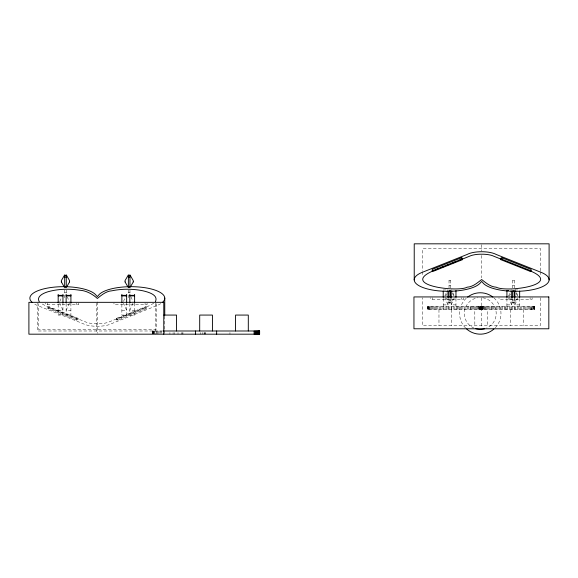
<?xml version="1.0" encoding="UTF-8"?>
<svg xmlns="http://www.w3.org/2000/svg" width="578" height="578" viewBox="0 0 578 578"><rect width="100%" height="100%" fill="white"/><g stroke="black" fill="none" stroke-linecap="round" stroke-linejoin="round"><path stroke-width="0.43" stroke-dasharray="2.89 2.17" d="M59.772 301.485L61.889 296.738M69.324 303.175L66.138 310.292L70.913 310.278M123.468 301.485L125.592 296.738M133.019 303.175L129.833 310.292L134.616 310.278M444.814 296.088L446.23 292.923M446.584 292.128L447.647 289.759M508.51 296.088L509.926 292.923M510.28 292.128L511.342 289.759M445.703 296.052L447.358 293.212M445.703 297.41L449.019 303.096L450.609 303.096L453.918 297.41M509.399 296.052L510.641 293.92M509.399 297.41L512.715 303.096L514.304 303.096L517.621 297.41M153.77 303.284L148.481 306.065L109.726 321.664A14.363 4.913 0 0 1 99.127 323.788L95.514 323.781A14.371 4.913 0 0 1 84.915 321.664L46.153 306.065L40.865 303.284M116.489 318.348L145.526 306.774L146.74 307.128L146.74 308.623L117.702 320.198L116.489 319.844L116.489 318.348L117.702 318.702L146.74 307.128M116.489 319.844L145.526 308.269L146.74 308.623M47.909 307.135L49.116 306.774L78.153 318.348L78.153 319.844L76.946 320.198L47.909 308.63L47.909 307.135L76.946 318.702L78.153 318.348M47.909 308.63L49.116 308.276L78.153 319.844M449.019 280.807L450.609 280.807M512.715 280.807L514.304 280.807M449.019 285.301L450.609 285.301M512.715 285.301L514.304 285.301M443.225 289.954L448.001 289.954M514.882 289.954L519.658 289.954M64.678 292.699L66.268 292.699M128.374 292.699L129.963 292.699M449.019 300.928L450.609 300.928M512.715 300.928L514.304 300.928M449.019 302.395L450.609 302.395M512.715 302.395L514.304 302.395M449.019 302.72L450.609 302.72M512.715 302.72L514.304 302.72M443.225 304.895L448.001 304.873L444.814 297.67M455.963 304.895L451.187 304.873L454.373 297.67M506.92 304.873L511.696 304.895L508.51 297.67M519.658 304.895L514.882 304.873L518.069 297.67M58.176 310.292L62.951 310.278L59.772 303.175M121.871 310.292L126.654 310.278L123.468 303.175M162.7 330.992L37.339 330.992L37.339 303.226M515.959 293.212L517.621 296.052M452.263 293.212L453.918 296.052M515.236 289.759L516.298 292.128M516.653 292.923L517.715 295.293M451.541 289.759L452.603 292.128M452.957 292.923L454.019 295.293M130.895 296.738L133.019 301.485M67.2 296.738L69.324 301.485M540.661 270.822L540.661 248.728L422.663 248.728L422.663 270.822M540.661 271.703L540.661 275.236M540.387 297.829L540.387 325.595L422.388 325.595L422.388 297.829M534.664 306.485L534.664 309.671M534.462 306.485L534.455 309.671M534.151 306.485L534.144 309.671M533.74 306.485L533.732 309.671M533.219 306.485L533.234 309.671M532.605 306.485L532.62 309.671M532.114 297.728L532.114 299.317L499.009 299.317L499.009 297.728M531.919 306.485L531.905 309.671M530.236 306.485L530.214 309.671M530.12 297.728L530.12 299.317M529.267 306.485L529.246 309.671M528.184 306.485L528.184 309.671M527.057 306.485L527.057 309.671M525.85 306.485L525.85 309.671M524.571 306.485L524.571 309.671M523.444 309.671L523.444 325.595M523.235 306.485L523.235 309.671M521.833 306.485L521.833 309.671M520.388 306.485L520.388 309.671M519.658 298.421L519.658 309.671M518.885 306.485L518.885 309.671M517.346 306.485L517.346 309.671M515.778 306.485L515.778 309.671M514.882 296.933L514.882 309.671M514.304 280.265L514.304 287.909M514.304 298.299L514.304 303.096M514.174 306.485L514.174 309.671M512.715 280.265L512.715 287.909M512.715 298.299L512.715 303.096M512.549 306.485L512.549 309.671M511.696 296.933L511.696 309.671M510.909 306.485L510.909 309.671M510.706 309.671L510.706 325.595M509.254 306.485L509.254 309.671M507.6 306.485L507.6 309.671M506.92 298.421L506.92 309.671M505.952 306.485L505.952 309.671M505.093 306.485L505.093 309.671M504.305 306.485L504.305 309.671M502.687 306.485L502.687 309.671M501.083 306.485L501.083 309.671M499.508 306.485L499.508 309.671M497.969 306.485L497.969 309.671M496.473 306.485L496.473 309.671M495.028 306.485L495.028 309.671M493.626 306.485L493.626 309.671M492.29 306.485L492.29 309.671M491.784 306.485L491.784 309.671M491.018 306.485L491.018 309.671M489.812 306.485L489.812 309.671M488.685 306.485L488.685 309.671M487.63 306.485L487.579 325.595M486.654 306.485L486.654 309.671M485.773 306.485L485.773 309.671M484.978 306.485L484.978 309.671M484.27 306.485L484.27 309.671M483.663 306.485L483.663 309.671M483.157 306.485L483.157 309.671M482.746 306.485L482.746 309.671M482.435 306.485L482.435 309.671M482.233 306.485L482.233 309.671M482.131 306.485L482.11 309.671M482.03 306.485L482.03 309.671M481.951 306.485L481.951 309.671M481.842 306.485L481.842 309.671M481.662 244.718L481.662 250.982M481.662 255.462L481.662 277.837M481.72 306.485L481.72 309.671M481.568 306.485L481.568 309.671M481.387 297.815L481.387 327.892M481.207 306.485L481.207 309.671M481.019 306.485L481.019 309.671M480.845 306.485L480.845 309.671M480.694 306.485L480.694 309.671M480.571 306.485L480.571 309.671M480.463 306.485L480.463 309.671M480.383 306.485L480.383 309.671M480.289 306.485L480.181 309.671M479.978 306.485L479.978 309.671M479.668 306.485L479.668 309.671M479.256 306.485L479.256 309.671M478.75 306.485L478.75 309.671M478.143 306.485L478.143 309.671M477.435 306.485L477.435 309.671M476.64 306.485L476.64 309.671M475.759 306.485L475.759 309.671M474.784 306.485L474.834 325.595M473.729 306.485L473.729 309.671M472.602 306.485L472.602 309.671M471.395 306.485L471.395 309.671M470.629 306.485L470.629 309.671M470.124 306.485L470.124 309.671M468.787 306.485L468.787 309.671M467.385 306.485L467.385 309.671M465.94 306.485L465.94 309.671M464.445 306.485L464.445 309.671M463.758 297.728L463.758 299.317L430.653 299.317L430.653 297.728M462.906 306.485L462.906 309.671M461.771 297.728L461.771 299.317M461.331 306.485L461.331 309.671M459.727 306.485L459.727 309.671M458.108 306.485L458.108 309.671M457.321 306.485L457.321 309.671M456.461 306.485L456.461 309.671M455.963 298.421L455.963 309.671M454.814 306.485L454.814 309.671M453.159 306.485L453.159 309.671M451.707 309.671L451.707 325.595M451.505 306.485L451.505 309.671M451.187 296.933L451.187 309.671M450.609 280.265L450.609 287.909M450.609 298.299L450.609 303.096M449.865 306.485L449.865 309.671M449.019 280.265L449.019 287.909M449.019 298.299L449.019 303.096M448.239 306.485L448.239 309.671M448.001 296.933L448.001 309.671M446.642 306.485L446.642 309.671M445.067 306.485L445.067 309.671M443.528 306.485L443.528 309.671M443.225 298.421L443.225 309.671M442.033 306.485L442.033 309.671M440.58 306.485L440.58 309.671M439.179 306.485L439.179 309.671M438.969 309.671L438.969 325.595M437.842 306.485L437.842 309.671M436.571 306.485L436.571 309.671M435.357 306.485L435.357 309.671M434.23 306.485L434.23 309.671M433.175 306.485L433.146 309.671M432.647 297.728L432.647 299.317M432.178 306.485L432.2 309.671M431.289 306.485L431.311 309.671M430.494 306.485L430.516 309.671M429.794 306.485L429.808 309.671M429.187 306.485L429.194 309.671M428.674 306.485L428.688 309.671M428.269 306.485L428.262 309.671M427.951 306.485L427.958 309.671M427.749 306.485L427.749 309.671M422.663 271.703L422.663 276.125M229.95 332.581L229.95 334.178M205.233 332.581L205.233 334.178M205.038 332.581L205.038 334.178M204.829 332.581L204.829 334.178M204.113 332.581L204.113 334.178M202.293 332.581L202.293 334.178M200.609 332.581L200.609 334.178M182.959 332.581L182.959 334.178M182.178 332.581L182.178 334.178M181.319 332.581L181.319 334.178M178.017 332.581L178.017 334.178M174.722 332.581L174.722 334.178M173.097 332.581L173.097 334.178M169.918 332.581L169.918 334.178M164.759 316.115L164.759 333.275M161.421 330.992L161.421 333.383M160.214 330.992L160.214 333.383M159.08 330.992L159.08 333.383M158.025 330.992L158.004 334.178M157.028 330.992L157.05 334.178M156.32 303.645L156.32 329.272L38.321 329.272L38.321 303.645M156.168 330.992L156.147 334.178M155.338 303.226L155.366 334.178M154.658 330.992L154.644 334.178M154.051 330.992L154.037 334.178M153.531 330.992L153.538 334.178M153.127 330.992L153.127 334.178M153.119 330.992L153.119 333.383M152.816 330.992L152.809 334.178M152.606 330.992L152.606 334.178M152.498 330.992L152.498 334.178M147.072 303.125L147.072 304.714L113.967 304.714L113.967 303.125M145.526 306.774L145.526 308.269M145.078 303.125L145.078 304.714M134.616 303.175L134.616 315.068L129.833 315.068L129.833 302.33M129.963 290.091L129.963 293.053M128.374 290.091L128.374 297.735M126.654 302.33L126.654 315.068L121.871 315.068L121.871 303.175M117.702 318.702L117.702 320.198M97.321 301.954L97.321 333.282M96.338 303.212L96.338 333.289M78.716 303.125L78.716 304.714L45.611 304.714L45.611 303.125M76.946 318.702L76.946 320.198M76.722 303.125L76.722 304.714M70.913 303.175L70.913 315.068L66.138 315.068L66.138 302.33M66.268 290.091L66.268 293.053M64.678 290.091L64.678 297.735M62.951 302.33L62.951 315.068L58.176 315.068L58.176 303.175M49.116 306.774L49.116 308.276M47.598 303.125L47.598 304.714M482.775 297.757A15.924 15.924 0 0 1 486.589 328.102M473.938 328.094A15.924 15.924 0 0 1 477.789 297.757M493.988 297.952A20.7 20.7 0 0 1 494.92 328.116M465.644 328.094A20.7 20.7 0 0 1 466.605 297.93M160.792 303.623A33.683 11.517 0 0 1 155.916 305.986L111.792 323.564A17.138 5.859 0 0 1 82.849 323.564L38.719 305.986A33.683 11.517 0 0 1 33.842 303.623M534.766 306.485L427.648 306.485L427.648 309.671L534.766 309.671L534.766 306.485M531.124 309.671L531.124 306.485L531.103 309.671"/><path stroke-width="0.87" d="M155.41 301.709C158.834 294.722 147.766 291.955 142.896 290.792C132.716 288.718 122.103 288.718 111.915 290.792C106.171 291.066 101.15 295.372 97.364 298.458C92.682 294.173 86.397 290.618 79.54 290.192C69.346 288.675 58.79 288.87 48.805 291.529C44.564 292.685 35.879 295.958 39.232 301.709M66.68 286.926L69.577 281.948M130.375 286.926L133.272 281.948M432.973 270.938C399.463 285.46 458.181 292.454 467.06 287.208C472.999 286.876 477.435 282.772 481.662 279.542C485.888 282.772 490.325 286.876 496.264 287.208C506.436 292.764 565.457 284.708 528.704 270.273M435.444 269.948L437.922 268.951M441.216 267.621L443.694 266.624M446.989 265.295L449.46 264.298M452.762 262.976L455.233 261.979M458.535 260.649L469.257 256.336A14.363 4.913 0 0 1 479.856 254.212L483.468 254.219A14.371 4.913 0 0 1 494.06 256.336L500.664 258.987M461.28 257.802L432.236 269.377L432.236 270.872L433.449 271.226L462.494 259.652L462.494 258.156L461.28 257.802L461.28 259.298L432.236 270.872M502.029 257.802L500.823 258.156L500.823 259.652L529.867 271.226L531.074 270.865L531.074 269.37L502.029 257.802L502.029 259.298L531.074 270.865M500.823 259.652L502.029 259.298M64.678 275.28L66.268 275.28M128.374 275.28L129.963 275.28M64.678 275.605L66.268 275.605M128.374 275.605L129.963 275.605M64.678 277.072L66.268 277.072M128.374 277.072L129.963 277.072M64.678 286.717L66.268 286.717M128.374 286.717L129.963 286.717M508.51 290.488L506.92 290.488L506.92 297.432M449.019 291.283L450.609 291.283M512.715 291.283L514.304 291.283M58.176 295.351L62.951 295.351M66.138 295.351L70.913 295.351M121.871 295.351L126.654 295.351M129.833 295.351L134.616 295.351M58.176 295.885L62.951 295.885M66.138 295.885L70.913 295.885M121.871 295.885L126.654 295.885M129.833 295.885L134.616 295.885M163.834 315.068L176.55 315.068L176.565 330.992M163.357 330.992L259.623 330.992L259.623 334.178L28.9 334.178L28.9 302.33L163.776 302.33L163.776 334.178M461.28 259.298L462.494 259.652M125.058 281.948L127.955 286.926M61.362 281.948L64.259 286.926M549.1 279.94L549.1 243.822L414.224 243.822L414.224 279.94M519.658 291.124L519.658 297.432M514.882 291.124L514.882 297.432M514.304 297.424L514.304 290.741L512.715 290.741L512.715 297.424M511.696 291.124L511.696 297.432M455.963 290.488L455.963 297.432M451.187 291.124L451.187 297.432M450.609 297.424L450.609 290.741L449.019 290.741L449.019 297.424M448.001 291.124L448.001 297.432M443.225 291.124L443.225 297.432M259.522 330.992L259.515 334.178M259.305 330.992L259.312 334.178M259.009 330.992L259.009 334.178M258.597 330.992L258.597 334.178M258.084 330.992L258.084 334.178M257.477 330.992L257.477 334.178M256.776 330.992L256.776 334.178M255.982 330.992L255.982 334.178M255.093 330.992L255.093 334.178M254.125 330.992L254.125 334.178M248.302 330.992L248.302 315.068L235.571 315.068L235.564 330.992M216.642 330.992L216.642 334.178M212.429 330.992L212.429 315.068L199.706 315.068L199.692 330.992M195.48 330.992L195.48 334.178M164.759 298.06L164.759 315.212M134.616 294.368L134.616 302.829M133.272 281.905L133.272 280.633L129.963 274.904L129.963 287.259L128.374 287.259L128.374 274.904L125.058 280.59L125.058 281.905M129.833 294.368L129.833 302.829M126.654 294.368L126.654 302.829M121.871 294.368L121.871 302.829M70.913 294.368L70.913 302.829M69.577 281.905L69.577 280.633L66.268 274.904L66.268 287.259L64.678 287.259L64.678 274.904L61.362 280.59L61.362 281.905M66.138 294.368L66.138 302.829M62.951 294.368L62.951 302.829M58.176 294.368L58.176 302.829M450.435 291.283A33.683 11.517 0 0 0 480.629 282.526L481.662 281.421L482.695 282.526A33.683 11.517 0 0 0 512.888 291.283M449.59 291.305A33.683 11.517 0 0 1 417.424 284.701A33.683 11.517 0 0 1 423.067 272.014L467.19 254.436A17.138 5.859 0 0 1 496.134 254.436L540.257 272.014A33.683 11.517 0 0 1 545.899 284.701A33.683 11.517 0 0 1 513.734 291.305M493.966 329.005A20.7 20.7 0 0 1 466.59 328.99M467.609 297.106A20.7 20.7 0 0 1 492.983 297.121M484.704 328.781A15.924 15.924 0 0 1 475.824 328.774M129.385 286.695A33.683 11.517 0 0 1 162.548 302.308M128.547 286.717A33.683 11.517 0 0 0 98.354 295.474L97.321 296.579L96.302 295.51A33.683 11.517 0 0 0 66.094 286.717M32.093 302.308A33.683 11.517 0 0 1 65.249 286.695M548.825 296.933L413.949 296.933L413.949 328.781L548.825 328.781L548.825 296.933"/></g></svg>
